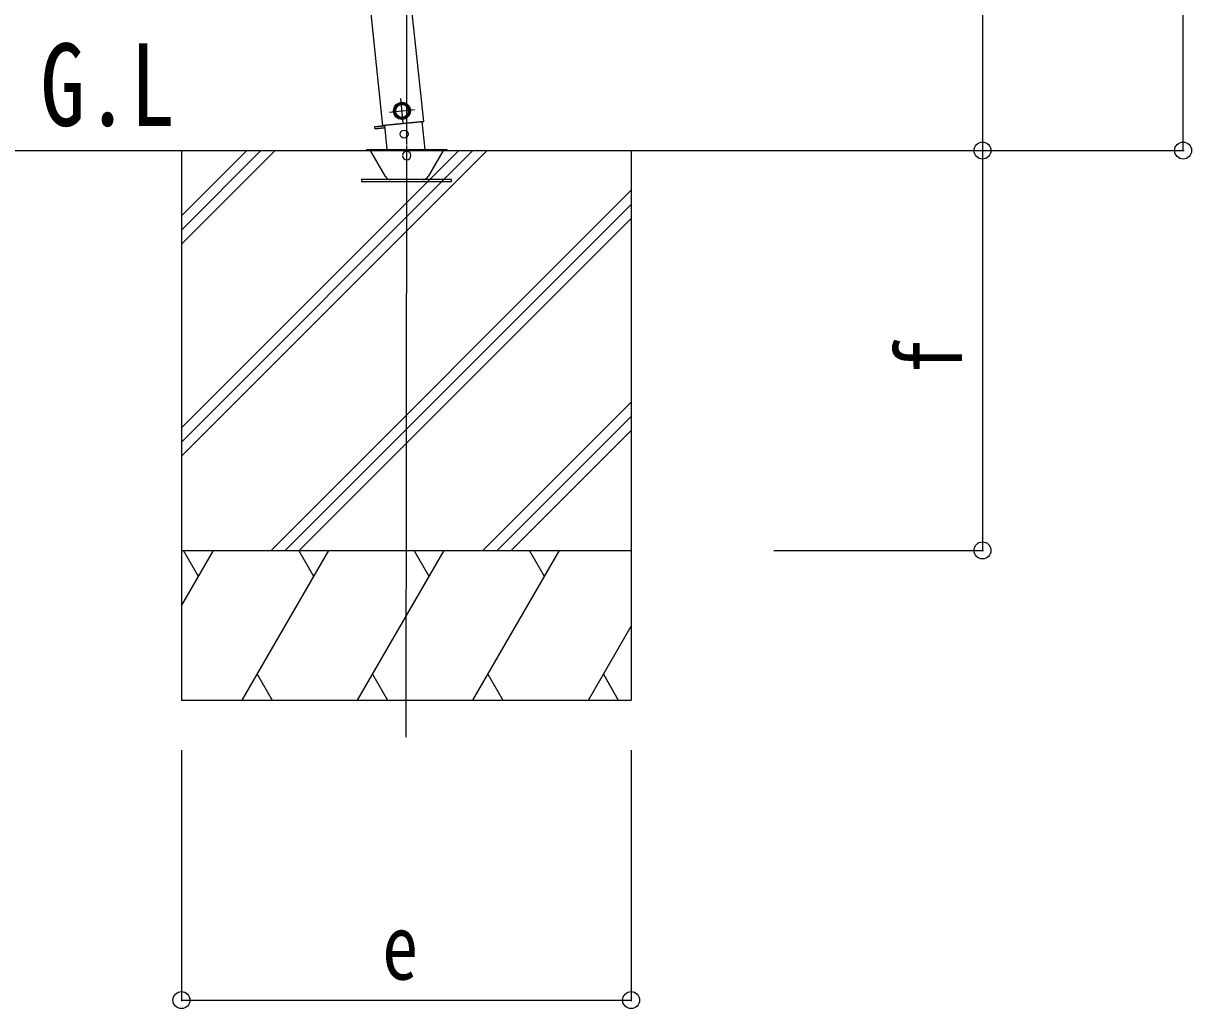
# Model space of a CAD drawing. Units: millimetres, scale not verified. Extents: x -10512 to 10512, y -7425 to 7425.
# Drawn here: x -4637 to -3468, y -4838 to -3852 of the extents above; entities that cross this region are included whole.
import ezdxf
from ezdxf.enums import TextEntityAlignment as Align

# ---------------------------------------------------------------- set-up
doc = ezdxf.new("R2010")
doc.units = ezdxf.units.MM
doc.header["$LTSCALE"] = 30
for name, color, linetype in [('0-2_USER1', 3, 'Continuous'), ('0-3_YKK_12', 2, 'Continuous'), ('0-4_YKK_13', 4, 'Continuous'), ('0-5_YKK_A1', 4, 'Continuous'), ('0-6_YKK_D', 6, 'Continuous')]:
    doc.layers.add(name, color=color, linetype=linetype)
doc.styles.add('ＭＳ ゴシック', font='')
doc.styles.get('ＭＳ ゴシック').set_extended_font_data('MS Gothic')

msp = doc.modelspace()

# ---------------------------------------------------------------- linework, layer by layer
at = {"layer": '0-3_YKK_12'}
msp.add_line((-4253.83, -4566.51), (-4253.38, -3974.58), dxfattribs=at)
at = {"layer": '0-4_YKK_13'}
for p, q in [((-4256.79, -3952.38), (-4259.4, -3927.51)), ((-4270.53, -3941.25), (-4245.66, -3938.64)), ((-4277.15, -3954.69), (-4236.38, -3950.41)), ((-4234.81, -3978.67), (-4237.76, -3950.55)), ((-4285.57, -3955.88), (-4275.72, -3954.84)), ((-4275.72, -3954.84), (-4285.57, -3955.87)), ((-4285.57, -3955.88), (-4285.36, -3957.87)), ((-4275.51, -3956.83), (-4285.36, -3957.87)), ((-4275.75, -3954.55), (-4273.22, -3978.67)), ((-4293.38, -3978.67), (-4213.38, -3978.67)), ((-4293.38, -3979.67), (-4293.38, -3978.67)), ((-4293.38, -3979.67), (-4213.38, -3979.67)), ((-4274.69, -4005.67), (-4289.41, -3980.17)), ((-4217.35, -3980.17), (-4232.07, -4005.67)), ((-4213.38, -3978.67), (-4213.38, -3979.67))]:
    msp.add_line(p, q, dxfattribs=at)
for points in [[(-4258.88, -3932.48), (-4264.95, -3936.89), (-4264.17, -3944.36), (-4257.31, -3947.41), (-4251.24, -3943), (-4252.02, -3935.53)], [(-4208.63, -4010.67), (-4208.63, -4008.67), (-4298.63, -4008.67), (-4298.63, -4010.67)]]:
    msp.add_lwpolyline(points, close=True, dxfattribs=at)
msp.add_lwpolyline([(-4285.57, -3955.87), (-4285.36, -3957.86), (-4275.52, -3956.83)], dxfattribs=at)
for centre, radius in [((-4258.1, -3939.95), 8.5), ((-4258.1, -3939.95), 7.7), ((-4258.1, -3939.95), 6.5), ((-4256.05, -3963.13), 4)]:
    msp.add_circle(centre, radius, dxfattribs=at)
for centre, radius, start, end in [((-4290.28, -3980.67), 1, 30, 90), ((-4253.38, -3984.67), 4.25, 183.37229, 176.62771), ((-4216.48, -3980.67), 1, 90, 150), ((-4269.49, -4002.67), 6, 210, 270), ((-4237.26, -4002.67), 6, 270, 330)]:
    msp.add_arc(centre, radius, start, end, dxfattribs=at)
at = {"layer": '0-5_YKK_A1'}
for p, q in [((-4277.12, -3955.02), (-4335.73, -3397.42)), ((-4236.38, -3950.41), (-4294.96, -3393.14)), ((-4236.38, -3950.41), (-4277.16, -3954.69)), ((-6372.54, -3979.66), (-3724.06, -3979.66)), ((-4478.82, -3979.67), (-4478.82, -4529.67)), ((-4478.82, -4257.2), (-4201.29, -3979.67)), ((-4478.82, -4271.34), (-4187.15, -3979.67)), ((-4478.82, -4285.49), (-4173.01, -3979.67)), ((-4478.82, -4073.35), (-4385.14, -3979.67)), ((-4478.82, -4059.21), (-4399.28, -3979.67)), ((-4478.82, -4045.07), (-4413.42, -3979.67)), ((-4028.82, -3979.67), (-4028.82, -4529.67)), ((-4389.16, -4379.67), (-4028.82, -4019.34)), ((-4375.02, -4379.67), (-4028.82, -4033.48)), ((-4360.88, -4379.67), (-4028.82, -4047.62)), ((-4177.03, -4379.67), (-4028.82, -4231.47)), ((-4162.89, -4379.67), (-4028.82, -4245.61)), ((-4148.74, -4379.67), (-4028.82, -4259.75)), ((-4478.82, -4379.67), (-4028.82, -4379.67)), ((-4478.82, -4435.01), (-4446.87, -4379.67)), ((-4461.87, -4405.65), (-4476.87, -4379.67)), ((-4418, -4529.67), (-4331.4, -4379.67)), ((-4346.4, -4405.65), (-4361.4, -4379.67)), ((-4302.53, -4529.67), (-4215.93, -4379.67)), ((-4230.93, -4405.65), (-4245.93, -4379.67)), ((-4187.06, -4529.67), (-4100.46, -4379.67)), ((-4115.46, -4405.65), (-4130.46, -4379.67)), ((-4071.59, -4529.67), (-4028.82, -4455.59)), ((-4403, -4503.69), (-4388, -4529.67)), ((-4287.53, -4503.69), (-4272.53, -4529.67)), ((-4172.06, -4503.69), (-4157.06, -4529.67)), ((-4056.59, -4503.69), (-4041.59, -4529.67)), ((-4478.82, -4529.67), (-4028.82, -4529.67))]:
    msp.add_line(p, q, dxfattribs=at)
at = {"layer": '0-6_YKK_D'}
for p, q in [((-3476.31, -3979.66), (-3476.31, -1573.25)), ((-3677.11, -1777.09), (-3677.11, -3979.66)), ((-4253.38, -3973.58), (-4253.09, -3591.07)), ((-4027.82, -3979.66), (-3676.11, -3979.66)), ((-4027.82, -3979.66), (-3475.31, -3979.66)), ((-3914.73, -3979.67), (-3676.11, -3979.67)), ((-3677.11, -3979.67), (-3677.11, -4379.67)), ((-3886.12, -4379.67), (-3676.11, -4379.67)), ((-4478.82, -4579.67), (-4478.82, -4830.67)), ((-4028.82, -4579.67), (-4028.82, -4830.67)), ((-4478.82, -4829.67), (-4028.82, -4829.67))]:
    msp.add_line(p, q, dxfattribs=at)
for centre in [(-3677.11, -3979.66), (-3677.11, -3979.67), (-3476.31, -3979.66), (-3677.11, -4379.67), (-4478.82, -4829.67), (-4028.82, -4829.67)]:
    msp.add_circle(centre, 8.5, dxfattribs=at)

# ---------------------------------------------------------------- texts
at = {"layer": '0-2_USER1', "style": 'ＭＳ ゴシック', "width": 0.8}
msp.add_text('G.L', height=82.48, dxfattribs=at).set_placement((-4620.11, -3979.69), align=Align.BOTTOM_LEFT)
at = {"layer": '0-6_YKK_D', "style": 'ＭＳ ゴシック', "width": 0.8}
msp.add_text('f', height=65.98, rotation=90, dxfattribs=at).set_placement((-3677.91, -4203.67), align=Align.BOTTOM_LEFT)
msp.add_text('e', height=65.98, dxfattribs=at).set_placement((-4277.82, -4828.87), align=Align.BOTTOM_LEFT)

doc.saveas('drawing.dxf')
